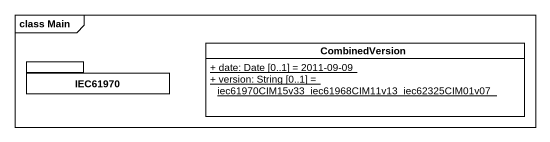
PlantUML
@startuml
mainframe class Main
hide circle
hide empty members
skinparam classAttributeIconSize 0
package IEC61970 {
}
class CombinedVersion {
  {static} + date: Date [0..1] = 2011-09-09
  {static} + version: String [0..1] = iec61970CIM15v33_iec61968CIM11v13_iec62325CIM01v07
}
@enduml
